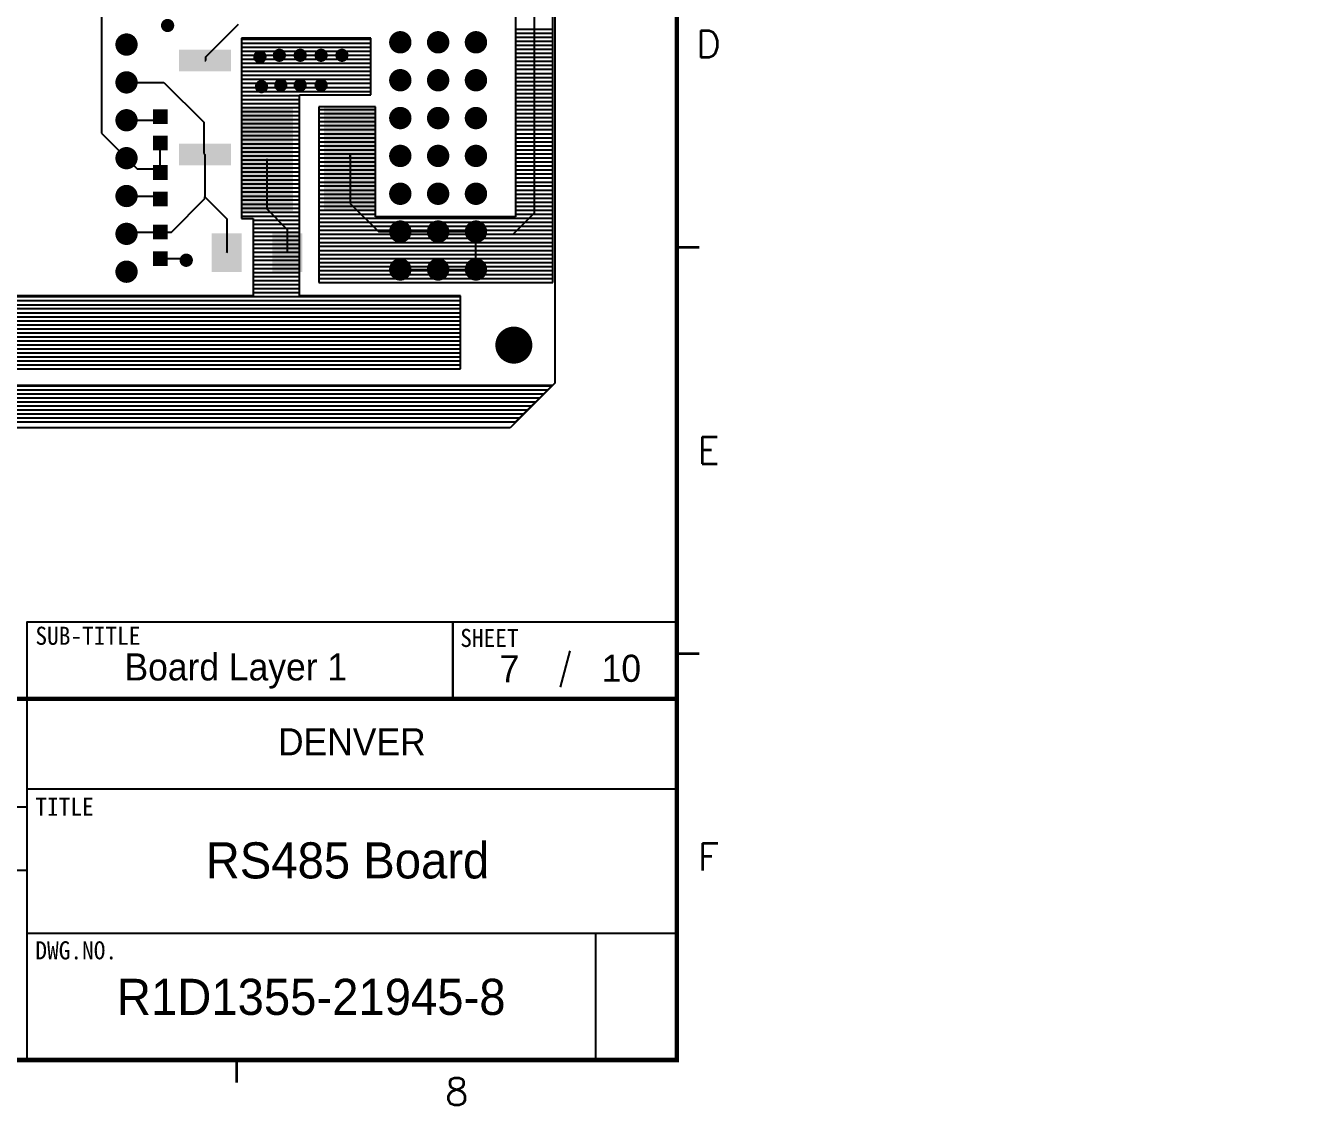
# Model space of a CAD drawing. Extents: x 295 to 953, y 10 to 290.
# Drawn here: x 809.9 to 952.6, y 10 to 129.5 of the extents above; entities that cross this region are included whole.
import ezdxf
from ezdxf.enums import TextEntityAlignment as Align

# ---------------------------------------------------------------- set-up
doc = ezdxf.new("R2010")
doc.units = 0
doc.header["$LTSCALE"] = 5
doc.header["$MEASUREMENT"] = 0
doc.layers.get('0').update_dxf_attribs({"linetype": 'CONTINUOUS', "lineweight": 25})
doc.layers.add('4', color=4, linetype='CONTINUOUS', lineweight=18)
doc.layers.add('6', color=6, linetype='CONTINUOUS', lineweight=13)
for name, color, linetype in [('COMP_GB', 1, 'CONTINUOUS'), ('SHEET', 3, 'CONTINUOUS'), ('문자', 4, 'CONTINUOUS'), ('테두리', 3, 'CONTINUOUS')]:
    doc.layers.add(name, color=color, linetype=linetype)
doc.styles.get("Standard").update_dxf_attribs({"font": 'simplex.shx'})
doc.styles.add('굴림', font='')
doc.styles.add('굴림체', font='')
doc.styles.get('굴림').set_extended_font_data('Gulim')
doc.styles.get('굴림체').set_extended_font_data('GulimChe')

# ---------------------------------------------------------------- blocks, each defined once
blk = doc.blocks.new('C')
at = {"layer": 'SHEET'}
for p, q in [((393.14, 60.3), (392.07, 56.28)), ((333, 55), (333, 15)), ((405, 45), (333, 45)), ((333, 43), (247, 43)), ((333, 36), (247, 36)), ((405, 29), (333, 29)), ((396, 29), (396, 15))]:
    blk.add_line(p, q, dxfattribs=at)
for points in [[(333, 55), (380.19, 55), (380.19, 63.49), (333, 63.49)], [(380.19, 55), (405, 55), (405, 63.49), (380.19, 63.49)]]:
    blk.add_lwpolyline(points, close=True, dxfattribs=at)
at = {"layer": '테두리'}
blk.add_line((405, 285), (405, 15), dxfattribs=at)
for points, const_width in [([(15, 285), (15, 15), (405, 15), (405, 285), (15, 285)], 0.5), ([(407.5, 105), (405, 105)], 0.3), ([(407.5, 60), (405, 60)], 0.3), ([(15, 55), (405, 55)], 0.5), ([(356.25, 12.5), (356.25, 15)], 0.3)]:
    blk.add_lwpolyline(points, dxfattribs=dict(at, const_width=const_width))
at = {"layer": '문자'}
for s, p in [('D', (408.5, 127.5)), ('E', (408.5, 82.5)), ('F', (408.5, 37.5)), ('8', (380.62, 11.5))]:
    blk.add_text(s, height=3, dxfattribs=at).set_placement(p, align=Align.MIDDLE)
at = {"layer": '문자', "style": '굴림체'}
for s, p in [('SUB-TITLE', (339.77, 61.98)), ('SHEET', (384.24, 61.74))]:
    blk.add_text(s, height=2, dxfattribs=at).set_placement(p, align=Align.MIDDLE_CENTER)
for s, p in [('TITLE', (333.95, 42.05)), ('DWG.NO.', (333.95, 26.15))]:
    blk.add_text(s, height=2, dxfattribs=at).set_placement(p)

msp = doc.modelspace()

# ---------------------------------------------------------------- linework, layer by layer
for points, const_width in [([(825.21, 129.55, 1), (825.94, 129.55, 1)], 0.733), ([(820.41, 127.44, 1), (821.64, 127.44, 1)], 1.24), ([(850.73, 127.69, 1), (851.97, 127.69, 1)], 1.24), ([(854.92, 127.69, 1), (856.16, 127.69, 1)], 1.24), ([(859.11, 127.69, 1), (860.35, 127.69, 1)], 1.24), ([(835.44, 126.08, 1), (836.17, 126.08, 1)], 0.733), ([(837.59, 126.25, 1), (838.32, 126.25, 1)], 0.733), ([(839.9, 126.25, 1), (840.63, 126.25, 1)], 0.733), ([(842.21, 126.25, 1), (842.94, 126.25, 1)], 0.733), ([(844.52, 126.25, 1), (845.25, 126.25, 1)], 0.733), ([(820.41, 123.25, 1), (821.64, 123.25, 1)], 1.24), ([(850.73, 123.49, 1), (851.97, 123.49, 1)], 1.24), ([(854.92, 123.49, 1), (856.16, 123.49, 1)], 1.24), ([(859.11, 123.49, 1), (860.35, 123.49, 1)], 1.24), ([(835.61, 122.78, 1), (836.34, 122.78, 1)], 0.733), ([(837.75, 122.95, 1), (838.48, 122.95, 1)], 0.733), ([(839.9, 122.95, 1), (840.63, 122.95, 1)], 0.733), ([(842.21, 122.95, 1), (842.94, 122.95, 1)], 0.733), ([(820.41, 119.06, 1), (821.64, 119.06, 1)], 1.24), ([(850.73, 119.3, 1), (851.97, 119.3, 1)], 1.24), ([(854.92, 119.3, 1), (856.16, 119.3, 1)], 1.24), ([(859.11, 119.3, 1), (860.35, 119.3, 1)], 1.24), ([(820.41, 114.86, 1), (821.64, 114.86, 1)], 1.24), ([(850.73, 115.11, 1), (851.97, 115.11, 1)], 1.24), ([(854.92, 115.11, 1), (856.16, 115.11, 1)], 1.24), ([(859.11, 115.11, 1), (860.35, 115.11, 1)], 1.24), ([(820.41, 110.67, 1), (821.64, 110.67, 1)], 1.24), ([(850.73, 110.92, 1), (851.97, 110.92, 1)], 1.24), ([(854.92, 110.92, 1), (856.16, 110.92, 1)], 1.24), ([(859.11, 110.92, 1), (860.35, 110.92, 1)], 1.24), ([(820.41, 106.48, 1), (821.64, 106.48, 1)], 1.24), ([(850.73, 106.73, 1), (851.97, 106.73, 1)], 1.24), ([(854.92, 106.73, 1), (856.16, 106.73, 1)], 1.24), ([(859.11, 106.73, 1), (860.35, 106.73, 1)], 1.24), ([(827.27, 103.56, 1), (828.01, 103.56, 1)], 0.733), ([(820.41, 102.29, 1), (821.64, 102.29, 1)], 1.24), ([(850.73, 102.54, 1), (851.97, 102.54, 1)], 1.24), ([(854.92, 102.54, 1), (856.16, 102.54, 1)], 1.24), ([(859.11, 102.54, 1), (860.35, 102.54, 1)], 1.24), ([(862.9, 94.16, 1), (864.95, 94.16, 1)], 2.05)]:
    msp.add_lwpolyline(points, format="xyb", close=True, dxfattribs=dict(const_width=const_width))
for points in [[(832.59, 126.87), (832.59, 124.48), (826.82, 126.87), (826.82, 124.48)], [(825.57, 120.28), (825.57, 118.65), (823.94, 120.28), (823.94, 118.65)], [(839.45, 120.57), (839.45, 109), (833.67, 120.57), (833.67, 109)], [(848.67, 120.57), (848.67, 109), (842.89, 120.57), (842.89, 109)], [(825.57, 117.35), (825.57, 115.72), (823.94, 117.35), (823.94, 115.72)], [(832.59, 116.47), (832.59, 114.08), (826.82, 116.47), (826.82, 114.08)], [(825.57, 114.1), (825.57, 112.46), (823.94, 114.1), (823.94, 112.46)], [(825.57, 111.16), (825.57, 109.53), (823.94, 111.16), (823.94, 109.53)], [(825.57, 107.5), (825.57, 105.86), (823.94, 107.5), (823.94, 105.86)], [(833.78, 106.52), (833.78, 102.25), (830.47, 106.52), (830.47, 102.25)], [(840.49, 106.52), (840.49, 102.25), (837.17, 106.52), (837.17, 102.25)], [(825.57, 104.56), (825.57, 102.93), (823.94, 104.56), (823.94, 102.93)]]:
    msp.add_solid(points)
at = {"layer": 'COMP_GB', "color": 7}
for p, q in [((868.48, 245.05), (868.48, 89.95)), ((864.11, 180.12), (864.11, 108.35)), ((868.23, 101.09), (868.23, 180.12)), ((866.17, 177.4), (866.17, 108.76)), ((818.26, 145.63), (818.26, 117.63)), ((829.82, 126.09), (833.42, 129.69)), ((864.11, 129.15), (868.23, 129.15)), ((864.11, 128.71), (868.23, 128.71)), ((848.1, 128.15), (833.75, 128.15)), ((833.75, 128.15), (833.75, 108.18)), ((833.75, 128.05), (848.1, 128.05)), ((833.75, 127.6), (848.1, 127.6)), ((833.75, 127.16), (848.1, 127.16)), ((848.1, 121.88), (848.1, 128.15)), ((864.11, 128.26), (868.23, 128.26)), ((864.11, 127.82), (868.23, 127.82)), ((864.11, 127.37), (868.23, 127.37)), ((829.7, 125.67), (829.82, 125.67)), ((829.82, 125.67), (829.82, 126.09)), ((833.75, 126.71), (848.1, 126.71)), ((833.75, 126.27), (848.1, 126.27)), ((833.75, 125.82), (848.1, 125.82)), ((864.11, 126.93), (868.23, 126.93)), ((864.11, 126.48), (868.23, 126.48)), ((864.11, 126.03), (868.23, 126.03)), ((864.11, 125.59), (868.23, 125.59)), ((833.75, 125.37), (848.1, 125.37)), ((833.75, 124.93), (848.1, 124.93)), ((833.75, 124.48), (848.1, 124.48)), ((864.11, 125.14), (868.23, 125.14)), ((864.11, 124.7), (868.23, 124.7)), ((864.11, 124.25), (868.23, 124.25)), ((821.02, 123.25), (825.17, 123.25)), ((825.17, 123.25), (829.59, 118.83)), ((833.75, 124.04), (848.1, 124.04)), ((833.75, 123.59), (848.1, 123.59)), ((833.75, 123.15), (848.1, 123.15)), ((864.11, 123.81), (868.23, 123.81)), ((864.11, 123.36), (868.23, 123.36)), ((864.11, 122.92), (868.23, 122.92)), ((833.75, 122.7), (848.1, 122.7)), ((833.75, 122.26), (848.1, 122.26)), ((833.75, 121.81), (840.18, 121.81)), ((833.75, 121.37), (840.18, 121.37)), ((840.18, 99.6), (840.18, 121.88)), ((840.18, 121.88), (848.1, 121.88)), ((864.11, 122.47), (868.23, 122.47)), ((864.11, 122.03), (868.23, 122.03)), ((864.11, 121.58), (868.23, 121.58)), ((833.75, 120.92), (840.18, 120.92)), ((833.75, 120.47), (840.18, 120.47)), ((833.75, 120.03), (840.18, 120.03)), ((848.6, 120.56), (842.33, 120.56)), ((842.33, 120.56), (842.33, 101.09)), ((842.33, 120.24), (848.6, 120.24)), ((848.6, 108.35), (848.6, 120.56)), ((864.11, 121.13), (868.23, 121.13)), ((864.11, 120.69), (868.23, 120.69)), ((864.11, 120.24), (868.23, 120.24)), ((821.02, 119.06), (824.75, 119.06)), ((824.75, 119.46), (824.75, 119.47)), ((824.75, 119.06), (824.75, 119.46)), ((824.75, 119.06), (824.75, 119.06)), ((829.59, 118.83), (829.59, 115.39)), ((833.75, 119.58), (840.18, 119.58)), ((833.75, 119.14), (840.18, 119.14)), ((833.75, 118.69), (840.18, 118.69)), ((842.33, 119.8), (848.6, 119.8)), ((842.33, 119.35), (848.6, 119.35)), ((842.33, 118.91), (848.6, 118.91)), ((842.33, 118.46), (848.6, 118.46)), ((864.11, 119.8), (868.23, 119.8)), ((864.11, 119.35), (868.23, 119.35)), ((864.11, 118.91), (868.23, 118.91)), ((864.11, 118.46), (868.23, 118.46)), ((818.26, 117.63), (821.02, 114.86)), ((833.75, 118.25), (840.18, 118.25)), ((833.75, 117.8), (840.18, 117.8)), ((833.75, 117.36), (840.18, 117.36)), ((842.33, 118.02), (848.6, 118.02)), ((842.33, 117.57), (848.6, 117.57)), ((842.33, 117.12), (848.6, 117.12)), ((864.11, 118.02), (868.23, 118.02)), ((864.11, 117.57), (868.23, 117.57)), ((864.11, 117.12), (868.23, 117.12)), ((824.75, 113.28), (824.75, 116.53)), ((833.75, 116.91), (840.18, 116.91)), ((833.75, 116.46), (840.18, 116.46)), ((833.75, 116.02), (840.18, 116.02)), ((842.33, 116.68), (848.6, 116.68)), ((842.33, 116.23), (848.6, 116.23)), ((842.33, 115.79), (848.6, 115.79)), ((864.11, 116.68), (868.23, 116.68)), ((864.11, 116.23), (868.23, 116.23)), ((864.11, 115.79), (868.23, 115.79)), ((821.02, 114.86), (822.2, 113.69)), ((829.59, 115.39), (829.7, 115.28)), ((829.7, 115.28), (829.7, 110.58)), ((833.75, 115.57), (840.18, 115.57)), ((833.75, 115.13), (840.18, 115.13)), ((833.75, 114.68), (840.18, 114.68)), ((833.75, 114.24), (840.18, 114.24)), ((836.56, 114.78), (836.56, 109.25)), ((842.33, 115.34), (848.6, 115.34)), ((842.33, 114.9), (848.6, 114.9)), ((842.33, 114.45), (848.6, 114.45)), ((845.78, 114.78), (845.79, 115.36)), ((845.79, 115.36), (845.79, 109.86)), ((864.11, 115.34), (868.23, 115.34)), ((864.11, 114.9), (868.23, 114.9)), ((864.11, 114.45), (868.23, 114.45)), ((822.2, 113.69), (824.34, 113.69)), ((824.34, 113.69), (824.75, 113.28)), ((833.75, 113.79), (840.18, 113.79)), ((833.75, 113.35), (840.18, 113.35)), ((833.75, 112.9), (840.18, 112.9)), ((842.33, 114.01), (848.6, 114.01)), ((842.33, 113.56), (848.6, 113.56)), ((842.33, 113.12), (848.6, 113.12)), ((864.11, 114.01), (868.23, 114.01)), ((864.11, 113.56), (868.23, 113.56)), ((864.11, 113.12), (868.23, 113.12)), ((833.75, 112.46), (840.18, 112.46)), ((833.75, 112.01), (840.18, 112.01)), ((833.75, 111.56), (840.18, 111.56)), ((842.33, 112.67), (848.6, 112.67)), ((842.33, 112.22), (848.6, 112.22)), ((842.33, 111.78), (848.6, 111.78)), ((842.33, 111.33), (848.6, 111.33)), ((864.11, 112.67), (868.23, 112.67)), ((864.11, 112.22), (868.23, 112.22)), ((864.11, 111.78), (868.23, 111.78)), ((864.11, 111.33), (868.23, 111.33)), ((821.02, 110.67), (825.13, 110.67)), ((824.75, 110.35), (825.18, 110.63)), ((825.13, 110.67), (825.18, 110.63)), ((825.99, 106.68), (829.7, 110.39)), ((829.7, 110.58), (832.18, 108.1)), ((829.7, 110.39), (829.7, 110.58)), ((833.75, 111.12), (840.18, 111.12)), ((833.75, 110.67), (840.18, 110.67)), ((833.75, 110.23), (840.18, 110.23)), ((842.33, 110.89), (848.6, 110.89)), ((842.33, 110.44), (848.6, 110.44)), ((842.33, 110), (848.6, 110)), ((864.11, 110.89), (868.23, 110.89)), ((864.11, 110.44), (868.23, 110.44)), ((864.11, 110), (868.23, 110)), ((833.75, 109.78), (840.18, 109.78)), ((833.75, 109.34), (840.18, 109.34)), ((833.75, 108.89), (840.18, 108.89)), ((836.56, 109.25), (838.83, 106.98)), ((842.33, 109.55), (848.6, 109.55)), ((842.33, 109.11), (848.6, 109.11)), ((842.33, 108.66), (848.6, 108.66)), ((845.79, 109.86), (848.92, 106.73)), ((863.86, 106.45), (866.17, 108.76)), ((864.11, 109.55), (868.23, 109.55)), ((864.11, 109.11), (868.23, 109.11)), ((864.11, 108.66), (868.23, 108.66)), ((832.18, 104.44), (832.18, 108.1)), ((833.75, 108.45), (840.18, 108.45)), ((833.75, 108.18), (835.07, 108.18)), ((835.07, 108.18), (835.07, 99.6)), ((835.07, 108), (840.18, 108)), ((835.07, 107.55), (840.18, 107.55)), ((835.07, 107.11), (840.18, 107.11)), ((842.33, 108.21), (868.23, 108.21)), ((842.33, 107.77), (868.23, 107.77)), ((842.33, 107.32), (868.23, 107.32)), ((864.11, 108.35), (848.6, 108.35)), ((821.02, 106.48), (821.22, 106.68)), ((821.22, 106.68), (824.75, 106.68)), ((824.75, 106.68), (825.99, 106.68)), ((835.07, 106.66), (840.18, 106.66)), ((835.07, 106.22), (840.18, 106.22)), ((835.07, 105.77), (840.18, 105.77)), ((838.83, 106.98), (838.83, 104.39)), ((842.33, 106.88), (868.23, 106.88)), ((842.33, 106.43), (868.23, 106.43)), ((842.33, 105.99), (868.23, 105.99)), ((848.92, 106.73), (851.35, 106.73)), ((851.35, 106.73), (855.54, 106.73)), ((855.54, 106.73), (859.73, 106.73)), ((859.73, 106.45), (859.73, 106.73)), ((859.73, 102.54), (859.73, 106.45)), ((859.73, 106.45), (863.86, 106.45)), ((832.12, 104.39), (832.18, 104.44)), ((835.07, 105.33), (840.18, 105.33)), ((835.07, 104.88), (840.18, 104.88)), ((835.07, 104.44), (840.18, 104.44)), ((842.33, 105.54), (868.23, 105.54)), ((842.33, 105.1), (868.23, 105.1)), ((842.33, 104.65), (868.23, 104.65)), ((842.33, 104.21), (868.23, 104.21)), ((824.75, 103.75), (827.46, 103.75)), ((827.46, 103.75), (827.64, 103.56)), ((835.07, 103.99), (840.18, 103.99)), ((835.07, 103.55), (840.18, 103.55)), ((835.07, 103.1), (840.18, 103.1)), ((842.33, 103.76), (868.23, 103.76)), ((842.33, 103.31), (868.23, 103.31)), ((842.33, 102.87), (868.23, 102.87)), ((835.07, 102.65), (840.18, 102.65)), ((835.07, 102.21), (840.18, 102.21)), ((835.07, 101.76), (840.18, 101.76)), ((842.33, 102.42), (868.23, 102.42)), ((842.33, 101.98), (868.23, 101.98)), ((842.33, 101.53), (868.23, 101.53)), ((851.35, 102.54), (855.54, 102.54)), ((855.54, 102.54), (859.73, 102.54)), ((835.07, 101.32), (840.18, 101.32)), ((835.07, 100.87), (840.18, 100.87)), ((835.07, 100.43), (840.18, 100.43)), ((835.07, 99.98), (840.18, 99.98)), ((842.33, 101.09), (868.23, 101.09)), ((835.07, 99.6), (764.78, 99.6)), ((764.78, 99.54), (858, 99.54)), ((764.78, 99.09), (858, 99.09)), ((764.78, 98.64), (858, 98.64)), ((858, 99.6), (840.18, 99.6)), ((858, 91.52), (858, 99.6)), ((764.78, 98.2), (858, 98.2)), ((764.78, 97.75), (858, 97.75)), ((764.78, 97.31), (858, 97.31)), ((764.78, 96.86), (858, 96.86)), ((764.78, 96.42), (858, 96.42)), ((764.78, 95.97), (858, 95.97)), ((764.78, 95.53), (858, 95.53)), ((787.88, 95.08), (858, 95.08)), ((787.88, 94.64), (858, 94.64)), ((787.88, 94.19), (858, 94.19)), ((787.88, 93.74), (858, 93.74)), ((787.88, 93.3), (858, 93.3)), ((787.88, 92.85), (858, 92.85)), ((787.88, 92.41), (858, 92.41)), ((787.88, 91.96), (858, 91.96)), ((787.88, 91.52), (858, 91.52)), ((868.48, 89.95), (863.53, 85)), ((506.23, 89.67), (868.13, 89.67)), ((506.23, 89.22), (867.68, 89.22)), ((506.23, 88.78), (867.24, 88.78)), ((868.16, 89.7), (516.78, 89.7)), ((864.12, 85.66), (868.16, 89.7)), ((506.23, 88.33), (866.79, 88.33)), ((506.23, 87.89), (866.35, 87.89)), ((506.23, 87.44), (865.9, 87.44)), ((506.23, 87), (865.46, 87)), ((506.23, 86.55), (865.01, 86.55)), ((506.23, 86.1), (864.57, 86.1)), ((506.5, 85.66), (864.12, 85.66)), ((863.53, 85), (505.48, 85))]:
    msp.add_line(p, q, dxfattribs=at)

# ---------------------------------------------------------------- block references
msp.add_blockref('C', (476.98, 0))

# ---------------------------------------------------------------- texts
at = {"layer": '4', "style": '굴림'}
for s, p in [('Board Layer 1', (833.13, 58.53)), ('7', (863.44, 58.33)), ('10', (875.83, 58.38)), ('DENVER', (845.98, 50.24))]:
    msp.add_text(s, height=3, dxfattribs=at).set_placement(p, align=Align.MIDDLE_CENTER)
at = {"layer": '6', "color": 4, "char_height": 3, "width": 52.2944, "attachment_point": 4, "style": '굴림체'}
for insert in [(952.58, 106.26), (952.58, 102.14)]:
    msp.add_mtext('{\\f굴림|b0|i0|c129;\\C7;', dxfattribs=dict(at, insert=insert))
at = {"layer": '문자', "style": '굴림'}
for s, p in [('RS485 Board', (845.5, 37.11)), ('R1D1355-21945-8', (841.48, 22))]:
    msp.add_text(s, height=4, dxfattribs=at).set_placement(p, align=Align.MIDDLE_CENTER)

doc.saveas('drawing.dxf')
